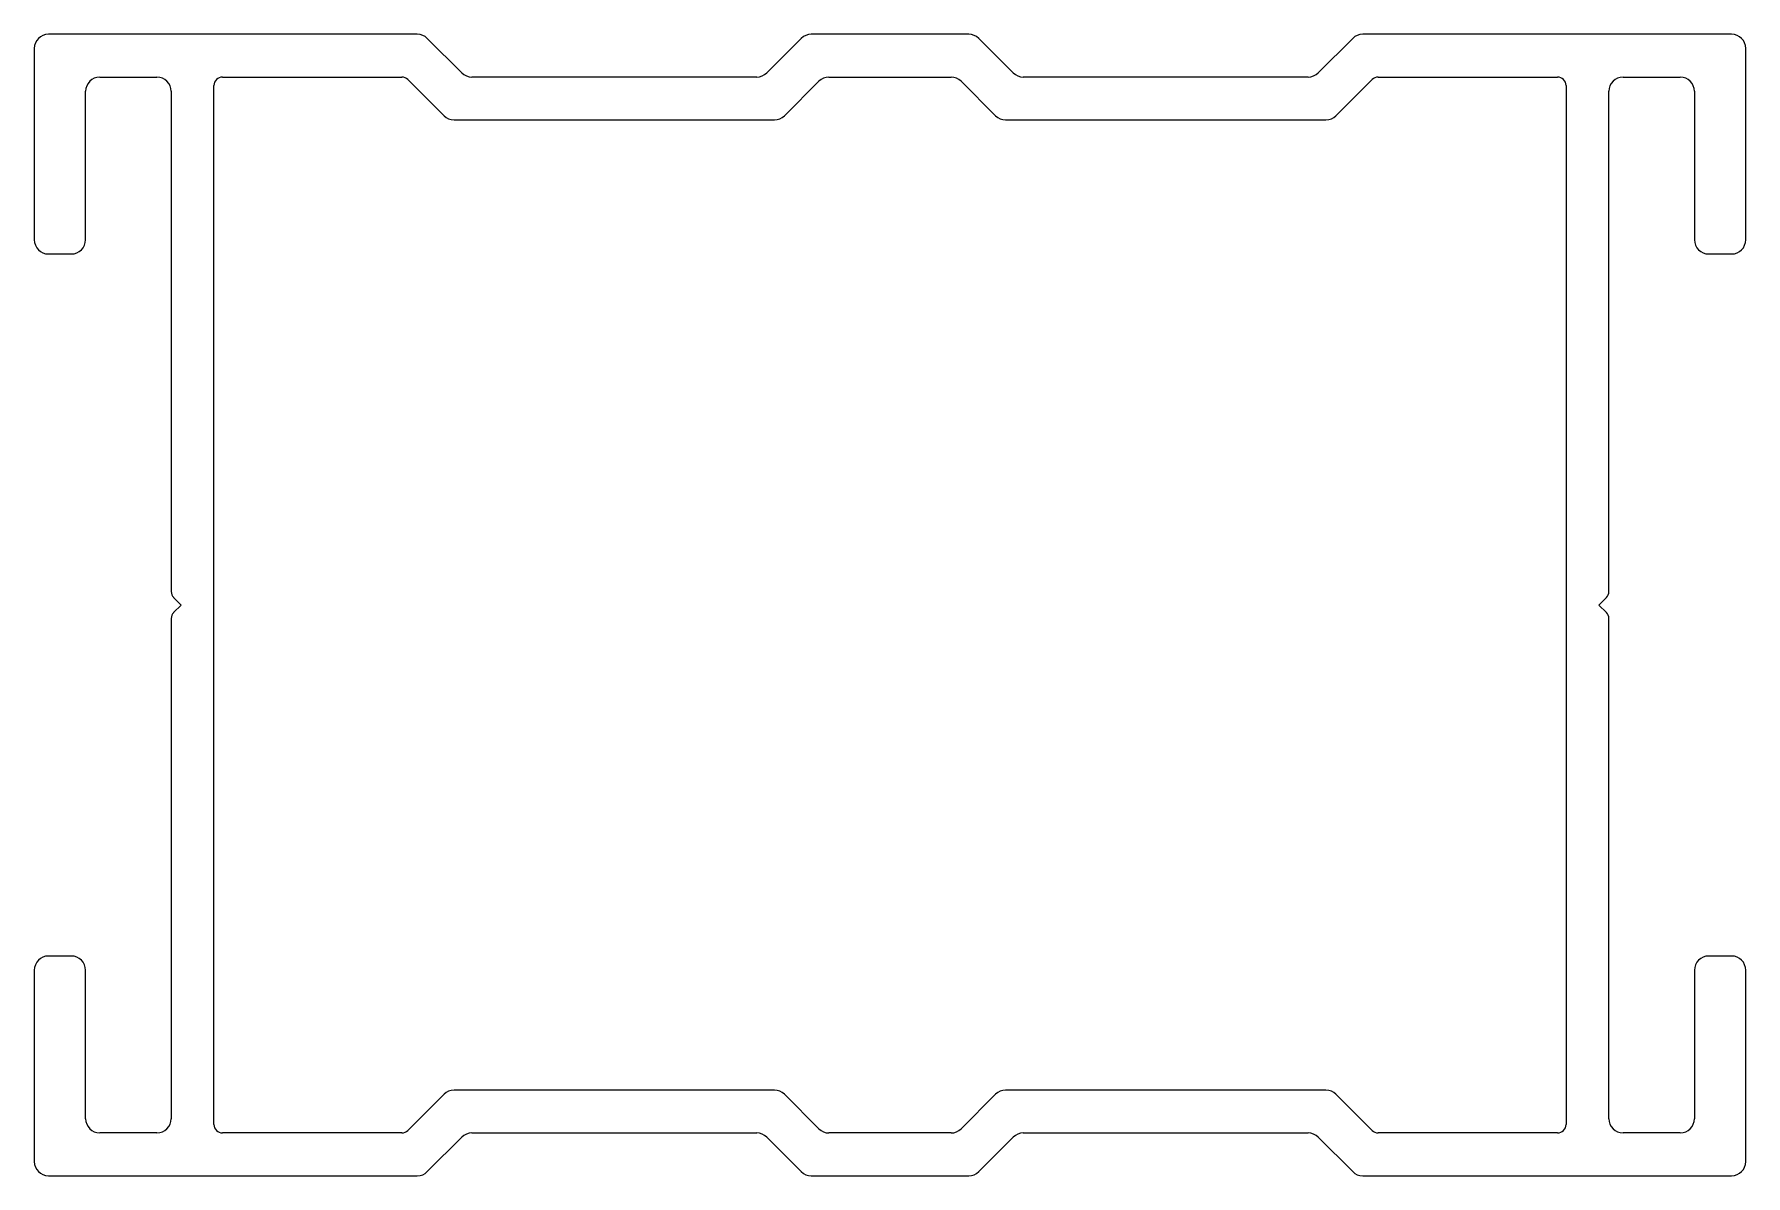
# Model space of a CAD drawing. Extents: x 843.8 to 903.8, y 681.1 to 721.1.
import ezdxf

# ---------------------------------------------------------------- set-up
doc = ezdxf.new("R2010")
doc.units = 0
doc.layers.get('0').update_dxf_attribs({"linetype": 'CONTINUOUS'})

msp = doc.modelspace()

# ---------------------------------------------------------------- linework, layer by layer
for p, q in [((857.276, 721.055), (844.35, 721.055)), ((858.836, 719.702), (857.629, 720.909)), ((870.736, 720.909), (869.529, 719.702)), ((876.609, 721.055), (871.09, 721.055)), ((878.17, 719.702), (876.963, 720.909)), ((890.07, 720.909), (888.863, 719.702)), ((903.35, 721.055), (890.423, 721.055)), ((843.85, 720.555), (843.85, 713.855)), ((903.85, 713.855), (903.85, 720.555)), ((846.15, 719.555), (848.15, 719.555)), ((850.45, 719.555), (856.737, 719.555)), ((856.949, 719.467), (858.215, 718.202)), ((869.176, 719.555), (859.19, 719.555)), ((870.15, 718.202), (871.358, 719.409)), ((871.711, 719.555), (875.988, 719.555)), ((876.341, 719.409), (877.549, 718.202)), ((888.509, 719.555), (878.523, 719.555)), ((889.484, 718.202), (890.75, 719.467)), ((890.962, 719.555), (897.25, 719.555)), ((899.55, 719.555), (901.55, 719.555)), ((845.65, 713.855), (845.65, 719.055)), ((848.65, 719.055), (848.65, 701.532)), ((850.15, 682.855), (850.15, 719.255)), ((897.55, 719.255), (897.55, 682.855)), ((899.05, 701.532), (899.05, 719.055)), ((902.05, 719.055), (902.05, 713.855)), ((858.568, 718.055), (869.797, 718.055)), ((877.902, 718.055), (889.131, 718.055)), ((844.35, 713.355), (845.15, 713.355)), ((902.55, 713.355), (903.35, 713.355)), ((848.737, 701.32), (849.002, 701.055)), ((849.002, 701.055), (848.737, 700.791)), ((898.697, 701.055), (898.962, 701.32)), ((898.962, 700.791), (898.697, 701.055)), ((848.65, 700.579), (848.65, 683.055)), ((899.05, 683.055), (899.05, 700.579)), ((843.85, 688.255), (843.85, 681.555)), ((845.15, 688.755), (844.35, 688.755)), ((845.65, 683.055), (845.65, 688.255)), ((902.05, 688.255), (902.05, 683.055)), ((903.35, 688.755), (902.55, 688.755)), ((903.85, 681.555), (903.85, 688.255)), ((869.797, 684.055), (858.568, 684.055)), ((889.131, 684.055), (877.902, 684.055)), ((858.215, 683.909), (856.949, 682.643)), ((871.358, 682.702), (870.15, 683.909)), ((877.549, 683.909), (876.341, 682.702)), ((890.75, 682.643), (889.484, 683.909)), ((848.15, 682.555), (846.15, 682.555)), ((856.737, 682.555), (850.45, 682.555)), ((857.629, 681.202), (858.836, 682.409)), ((859.19, 682.555), (869.176, 682.555)), ((869.529, 682.409), (870.736, 681.202)), ((875.988, 682.555), (871.711, 682.555)), ((876.963, 681.202), (878.17, 682.409)), ((878.523, 682.555), (888.509, 682.555)), ((888.863, 682.409), (890.07, 681.202)), ((897.25, 682.555), (890.962, 682.555)), ((901.55, 682.555), (899.55, 682.555)), ((844.35, 681.055), (857.276, 681.055)), ((871.09, 681.055), (876.609, 681.055)), ((890.423, 681.055), (903.35, 681.055))]:
    msp.add_line(p, q)
for centre, radius, start, end in [((844.35, 720.555), 0.5, 90, 180), ((857.276, 720.555), 0.5, 45, 90), ((871.09, 720.555), 0.5, 90, 135), ((876.609, 720.555), 0.5, 45, 90), ((890.423, 720.555), 0.5, 90, 135), ((903.35, 720.555), 0.5, 0, 90), ((846.15, 719.055), 0.5, 90, 180), ((848.15, 719.055), 0.5, 0, 90), ((850.45, 719.255), 0.3, 90, 180), ((856.737, 719.255), 0.3, 45, 90), ((859.19, 720.055), 0.5, 225, 270), ((869.176, 720.055), 0.5, 270, 315), ((871.711, 719.055), 0.5, 90, 135), ((875.988, 719.055), 0.5, 45, 90), ((878.523, 720.055), 0.5, 225, 270), ((888.509, 720.055), 0.5, 270, 315), ((890.962, 719.255), 0.3, 90, 135), ((897.25, 719.255), 0.3, 0, 90), ((899.55, 719.055), 0.5, 90, 180), ((901.55, 719.055), 0.5, 0, 90), ((858.568, 718.555), 0.5, 225, 270), ((869.797, 718.555), 0.5, 270, 315), ((877.902, 718.555), 0.5, 225, 270), ((889.131, 718.555), 0.5, 270, 315), ((844.35, 713.855), 0.5, 180, 270), ((845.15, 713.855), 0.5, 270, 0), ((902.55, 713.855), 0.5, 180, 270), ((903.35, 713.855), 0.5, 270, 0), ((848.95, 701.532), 0.3, 180, 225), ((898.75, 701.532), 0.3, 315, 0), ((848.95, 700.579), 0.3, 135, 180), ((898.75, 700.579), 0.3, 0, 45), ((844.35, 688.255), 0.5, 90, 180), ((845.15, 688.255), 0.5, 0, 90), ((902.55, 688.255), 0.5, 90, 180), ((903.35, 688.255), 0.5, 0, 90), ((858.568, 683.555), 0.5, 90, 135), ((869.797, 683.555), 0.5, 45, 90), ((877.902, 683.555), 0.5, 90, 135), ((889.131, 683.555), 0.5, 45, 90), ((846.15, 683.055), 0.5, 180, 270), ((848.15, 683.055), 0.5, 270, 0), ((850.45, 682.855), 0.3, 180, 270), ((897.25, 682.855), 0.3, 270, 0), ((899.55, 683.055), 0.5, 180, 270), ((901.55, 683.055), 0.5, 270, 0), ((856.737, 682.855), 0.3, 270, 315), ((859.19, 682.055), 0.5, 90, 135), ((869.176, 682.055), 0.5, 45, 90), ((871.711, 683.055), 0.5, 225, 270), ((875.988, 683.055), 0.5, 270, 315), ((878.523, 682.055), 0.5, 90, 135), ((888.509, 682.055), 0.5, 45, 90), ((890.962, 682.855), 0.3, 225, 270), ((844.35, 681.555), 0.5, 180, 270), ((857.276, 681.555), 0.5, 270, 315), ((871.09, 681.555), 0.5, 225, 270), ((876.609, 681.555), 0.5, 270, 315), ((890.423, 681.555), 0.5, 225, 270), ((903.35, 681.555), 0.5, 270, 0)]:
    msp.add_arc(centre, radius, start, end)

doc.saveas('drawing.dxf')
